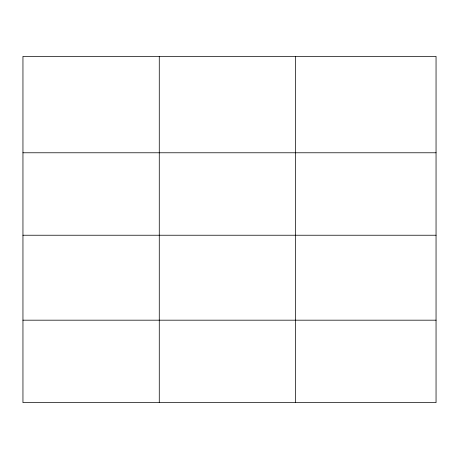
<?xml version="1.0" encoding="UTF-8"?>
<svg xmlns="http://www.w3.org/2000/svg" width="459" height="459" viewBox="0 0 459 459"><rect width="100%" height="100%" fill="white"/><g stroke="black" fill="none" stroke-linecap="round" stroke-linejoin="round"><path stroke-width="0.69" d="M436.05 235.232L436.05 56.365L22.95 56.365L22.95 402.635L436.05 402.635L436.05 235.232L22.95 235.232M22.95 152.778L436.05 152.778M22.95 320.181L436.05 320.181M295.596 56.365L295.596 402.635M159.273 56.365L159.273 402.635"/></g></svg>
